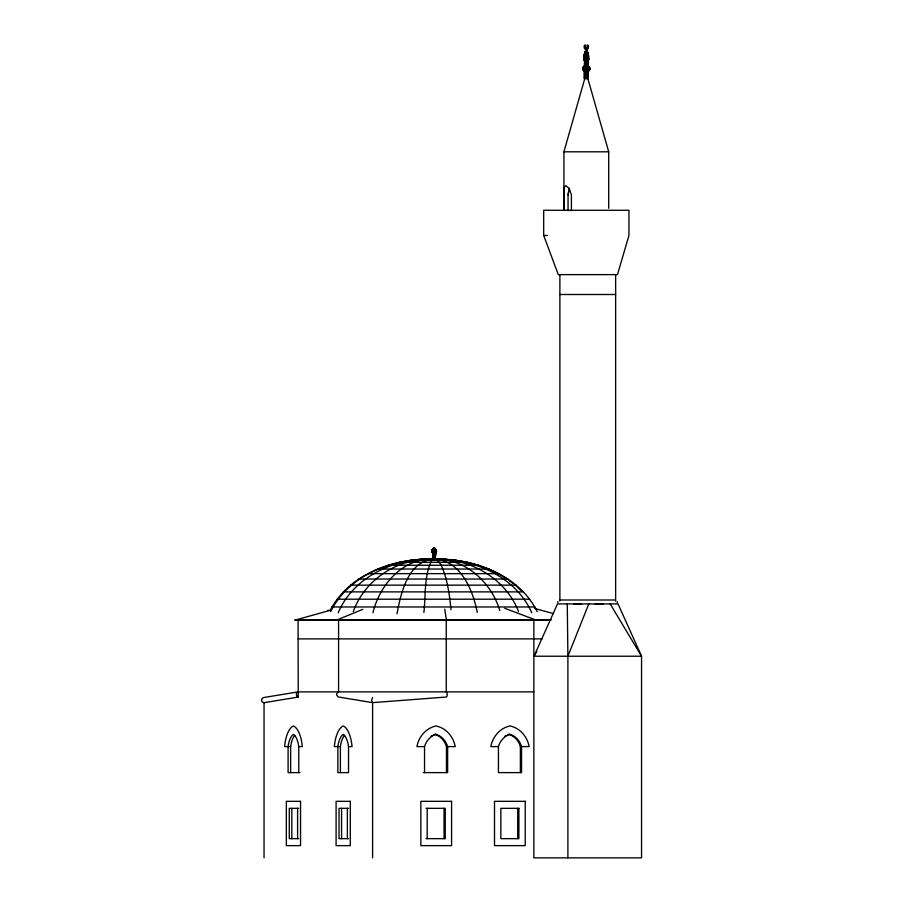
<?xml version="1.0" encoding="UTF-8"?>
<svg xmlns="http://www.w3.org/2000/svg" width="903" height="903" viewBox="0 0 903 903"><rect width="100%" height="100%" fill="white"/><g stroke="black" fill="none" stroke-linecap="round" stroke-linejoin="round"><path stroke-width="1.35" d="M586.284 78.505L586.307 51.776L585.313 68.73L585.787 78.505M585.336 78.505C584.546 72.003 584.907 66.393 585.189 60.106M585.528 64.621L584.986 59.101L586.182 49.372A2.506 1.738 -90 0 1 585.855 49.123M584.952 78.505C583.812 68.526 584.252 58.932 586.047 49.372M585.189 64.621L584.523 59.101L585.776 49.372M584.647 78.505L584.772 71.54L583.124 68.73L584.873 65.874L584.986 60.84C581.825 48.48 591.047 49.078 587.887 60.84L584.749 60.84C583.654 58.537 583.835 53.537 585.754 51.776C583.767 53.627 583.789 58.492 584.794 60.84L584.726 65.874L583.078 67.194L582.661 68.73L584.546 71.54L584.489 78.505M586.34 51.934C589.061 51.64 588.858 59.079 587.819 60.84L587.898 65.874L589.862 68.73L588.011 71.54L588.225 78.505L584.41 78.505L584.602 71.54L582.762 68.73L584.67 65.874L587.966 65.874L589.557 67.194L589.862 69.531L588.079 71.54L588.146 78.505M584.41 78.505L584.546 71.54L582.796 68.73L584.715 65.874L584.817 60.84C583.801 58.526 583.801 53.593 585.776 51.776C584.106 53.841 584.094 58.356 584.941 60.84L584.873 65.874L583.27 67.939M584.67 65.874L584.772 60.84M433.801 559.262C432.04 561.203 435.043 543.437 433.124 549.363C431.555 551.609 433.891 554.589 431.668 550.582C439.874 545.164 433.948 556.598 435.065 559.262M585.9 49.372L586.736 49.372L586.781 78.505M433.801 548.606C432.153 547.782 433.925 558.438 433.564 559.262M434.512 548.787L434.275 548.042L436.318 551.067L435.065 552.783M423.891 612.415C425.877 594.919 423.744 575.143 432.323 559.341C468.014 557.061 505.522 577.548 518.57 611.636M568.055 210.613L568.055 195.025L569.206 188.4L565.729 185.657L564.161 187.35L563.98 210.354L563.923 151.806L584.772 78.606M433.564 548.584L433.948 548.042M588.169 78.505L588.034 71.54L589.828 68.73L587.898 65.874L587.819 60.84C588.959 58.718 588.553 52.803 586.905 51.934C587.932 56.708 586.668 61.98 587.729 66.551M437.379 559.341L434.704 559.284C432.356 555.729 437.278 552.286 434.953 549.442C434.501 546.721 433.587 547.32 431.668 551.552L433.101 552.783L433.248 559.262M433.124 548.584L434.828 548.606M568.111 195.025L569.161 188.546M557.783 601.556L557.783 602.64M617.291 602.64L617.291 601.556M434.806 548.302C436.262 549.78 436.149 554.363 435.043 559.262M397.004 613.78C400.921 593.124 407.829 561.226 433.372 559.25C464.3 557.478 491.345 581.882 499.743 610.473M434.772 552.783C436.894 551.27 434.557 547.353 436.465 551.552C434.467 554.905 436.962 548.832 434.332 548.042M372.939 612.81C379.441 585.167 402.862 557.682 433.372 559.25C460.349 559.397 472.867 589.919 477.269 612.415M587.153 45.15L587.176 45.173A2.506 1.738 -90 0 1 587.605 47.611A1.998 1.388 -90 0 1 586.002 47.825A1.998 1.388 -90 0 1 585.358 45.579L584.591 45.579A1.998 1.388 -90 0 0 585.934 48.096A1.998 1.388 -90 0 0 587.277 45.579L588.045 45.579A1.998 1.388 -90 0 1 588.045 46.617M588.643 67.194L587.469 65.874L588.113 59.101L586.792 49.372M587.458 53.548L586.702 51.776L587.164 52.961M585.641 52.126L585.629 53.785M585.189 58.097L585.55 57.318M432.435 550.582L432.887 549.746M353.265 611.636C363.762 582.006 393.29 561.113 424.455 559.341M567.897 857.85L567.897 656.233L588.79 603.915M338.196 612.81C352.068 579.715 388.222 561.102 422.83 559.341M610.157 603.915L641.548 656.233L533.989 656.233L557.501 603.915L618.036 603.915L641.548 656.233L641.548 857.85L533.865 857.85L533.865 620.147M330.633 611.636C349.077 574.308 393.753 557.975 433.372 559.25C440.393 559.521 442.335 568.359 444.558 573.642C448.159 585.347 449.852 597.538 450.958 609.694M330.114 610.473C351.459 569.883 402.027 556.034 444.931 559.341C481.152 561.226 520.41 577.66 537.206 611.636M584.06 67.194L584.851 66.066M587.921 60.106C588.135 66.404 588.779 71.777 587.639 78.505L587.582 71.54L588.643 70.276M433.192 548.392L435.009 548.482M435.246 552.015L434.557 552.783L434.557 559.262M533.989 656.233L536.845 651.481M587.243 78.505C585.144 74.181 589.58 70.073 587.345 66.066M434.682 552.692L434.761 549.442L435.381 550.582M584.692 45.173L584.715 45.15A2.506 1.738 -90 0 0 584.252 47.611A2.506 1.738 -90 0 0 585.516 49.372L587.119 49.372A2.506 1.738 90 0 0 588.372 47.611A2.506 1.738 90 0 0 587.943 45.173M585.483 45.15L585.46 45.173A2.506 1.738 -90 0 0 585.02 47.611M372.6 697.477L371.641 700.186L372.6 702.636L446.567 697.014L447.199 695.558A2.63 1.095 85.7 0 0 447.064 693.346L446.251 691.879L446.251 620.147M433.564 549.363C428.361 550.345 437.086 556.304 433.101 559.262M433.35 548.223L433.643 548.11M433.733 548.11L433.417 549.363M433.147 549.363L431.871 551.067L433.147 552.783L431.961 551.067L433.248 549.363M533.865 691.879L298.08 691.879L296.827 692.861A2.686 2.427 80.7 0 0 296.918 696.089M362.848 609.322L336.447 620.147M395.909 563.811L401.056 562.366M550.266 620.147L294.954 620.147L331.333 610.01M402.377 562.117L411.666 560.379M298.08 691.879L264.048 697.477C260.865 697.827 260.674 702.523 264.048 702.692L298.227 697.071L298.08 620.147M418.563 560.379L421.024 560.041M414.466 560.379L421.193 559.634M413.01 560.255L422.48 559.341M431.397 559.341L433.372 559.25L433.417 552.783L432.379 551.067M428.507 559.341L433.372 559.25L423.891 559.341M425.945 559.341L433.372 559.25M585.167 51.934L587.469 51.934M584.918 52.126L587.718 52.126M584.726 52.374L587.909 52.374M584.602 52.656L588.022 52.656M584.568 52.961L588.067 52.961M584.602 53.266L588.022 53.266M584.726 53.548L587.909 53.548M584.907 53.785L587.729 53.785M584.749 57.363L587.887 57.363M584.331 57.679L588.304 57.679M584.004 58.097L588.621 58.097M583.801 58.582L588.824 58.582M583.733 59.101L588.891 59.101M583.801 59.621L588.824 59.621M584.004 60.106L588.621 60.106M584.331 60.512L588.304 60.512M584.207 66.066L588.429 66.066M583.564 66.551L589.061 66.551M583.078 67.194L589.557 67.194M582.762 67.939L589.862 67.939M582.661 68.73L589.975 68.73M582.762 69.531L589.862 69.531M583.078 70.276L589.557 70.276M583.564 70.908L589.061 70.908M584.207 71.393L588.429 71.393M563.923 151.806L608.712 151.806L608.712 208.288M543.685 235.457L558.291 274.625L617.494 274.625L628.951 235.457L628.951 210.275L543.685 210.275L543.685 235.457L547.455 235.457M559.883 294.502L615.654 294.502M433.7 548.065L434.49 548.065M432.842 549.442L435.348 549.442M432.311 549.746L435.878 549.746M431.916 550.13L436.273 550.13M431.668 550.582L436.521 550.582M431.578 551.067L436.612 551.067M431.668 551.552L436.521 551.552M431.916 552.015L436.273 552.015M432.311 552.399L435.878 552.399M432.842 552.692L435.348 552.692M410.334 560.379L456.41 560.379M399.07 562.366L467.675 562.366M388.166 565.255L478.579 565.255M377.747 569.037L488.997 569.037M367.95 573.642L498.806 573.642M358.863 579.037L507.881 579.037M350.624 585.144L516.132 585.144M343.309 591.883L523.435 591.883M337.022 599.197L529.722 599.197M559.679 599.998L615.394 599.998M574.003 604.197L581.442 604.197M595.088 604.197L602.978 604.197M331.841 606.974L534.903 606.974M327.924 610.259L328.816 610.259M294.954 619.808L551.507 619.808M298.08 638.884L542.071 638.884M433.587 734.828A18.545 16.83 90 0 1 434.907 734.353L436.081 734.353A18.545 16.83 -90 0 1 447.64 746.6L447.64 772.618L423.36 772.618M507.497 734.828A18.545 16.83 -90 0 1 508.818 734.353L509.992 734.353A18.545 16.83 -90 0 1 521.55 746.6L521.55 772.618L498.433 772.618L498.433 746.6A18.545 16.83 90 0 1 509.992 734.353M294.773 735.414A18.545 7.777 90 0 0 290.642 746.6L284.58 746.6A26.593 11.152 -90 0 1 293.441 725.967A26.593 11.152 -90 0 1 302.302 746.6L298.78 746.6A18.545 7.777 -90 0 0 293.441 734.353A18.545 7.777 90 0 0 288.102 746.6L288.102 772.618L299.988 772.618M344.528 735.414A18.545 7.777 -90 0 0 340.397 746.6L334.336 746.6A26.593 11.152 90 0 1 343.196 725.967A26.593 11.152 90 0 1 352.057 746.6L348.535 746.6A18.545 7.777 90 0 0 343.196 734.353A18.545 7.777 90 0 0 337.857 746.6L337.857 772.618L348.535 772.618L348.535 746.6M436.081 734.353A18.545 16.83 90 0 0 424.534 746.6L416.915 746.6A26.593 24.133 -90 0 1 436.081 725.967A26.593 24.133 90 0 1 455.259 746.6L446.466 746.6A18.545 16.83 90 0 0 434.907 734.353M498.433 746.6L490.814 746.6A26.593 24.133 90 0 1 509.992 725.967A26.593 24.133 -90 0 1 529.169 746.6L520.376 746.6A18.545 16.83 -90 0 0 508.818 734.353M298.758 808.332L289.276 808.332L289.276 838.65L298.758 838.65M348.513 808.332L339.031 808.332L339.031 838.65L348.513 838.65M426.024 808.332L445.235 808.332L445.235 838.65L426.024 838.65M440.066 559.341L434.715 559.273C456.602 558.731 478.68 563.461 498.117 573.642M444.265 559.341C479.572 561.135 517.024 579.128 531.765 612.81M443.915 559.341L453.069 560.255M446.082 559.792L451.15 560.379M586.803 51.776C588.609 53.717 588.575 58.413 587.684 60.84L587.729 65.874L589.456 68.73L587.864 71.54L587.955 78.505L587.864 71.54L589.456 68.73L587.763 65.874L587.672 60.84L588.53 59.101L587.063 51.821M455.654 560.628L458.227 561.124M460.79 561.621L463.352 562.117M534.847 608.554L553.708 613.634M504.777 608.306L536.168 620.147M298.227 697.071L296.918 696.089M584.772 71.54L583.18 68.73M586.465 51.776L586.792 52.961M587.345 57.318L587.921 58.097M499.235 574.319L507.102 579.037M433.632 552.783L433.068 552.015M509.134 580.561L513.22 583.609M515.252 585.144L520.681 590.201M433.869 552.783L433.609 552.015M569.229 188.4L571.407 195.025L571.407 210.771M587.469 77.252L608.712 151.806M444.784 609.164L446.375 620.147M434.388 548.584L434.196 548.042L434.32 559.262M587.864 60.84L587.966 65.874M567.265 603.915L567.897 656.233M434.129 548.584L434.061 559.262M615.654 274.625L615.654 601.105M586.589 55.997L586.589 58.808M586.453 51.776L586.329 49.372A2.506 1.738 -90 0 0 587.605 47.611M559.883 274.625L559.883 601.105M520.376 746.6L520.376 772.618M517.712 808.332L517.712 838.65M446.466 746.6L446.466 772.618M444.062 808.332L444.062 838.65M427.198 808.332L427.198 838.65M424.534 746.6L424.534 772.618M372.6 857.85L372.6 702.636L338.422 697.014L336.909 695.558A2.63 2.382 -80.7 0 1 336.966 693.346L338.569 691.879L338.569 620.147M347.362 808.332L347.362 838.65M341.571 808.332L341.571 838.65M340.397 746.6L340.397 772.618M298.78 746.6L298.78 772.618M297.606 808.332L297.606 838.65M291.816 808.332L291.816 838.65M290.642 746.6L290.642 772.618M264.048 702.692L264.048 857.85M504.969 736.114A18.545 16.83 -90 0 1 506.211 735.414M431.07 736.114A18.545 16.83 90 0 1 432.3 735.414M585.494 48.739A2.506 1.738 -90 0 1 585.2 48.22M300.541 801.333L286.341 801.333L286.341 845.637L300.541 845.637L300.541 801.333M350.296 801.333L336.097 801.333L336.097 845.637L350.296 845.637L350.296 801.333M451.579 801.333L420.854 801.333L420.854 845.637L451.579 845.637L451.579 801.333M525.23 801.333L494.505 801.333L494.505 845.637L525.23 845.637L525.23 801.333M518.886 808.332L500.849 808.332L500.849 838.65L518.886 838.65L518.886 808.332"/></g></svg>
